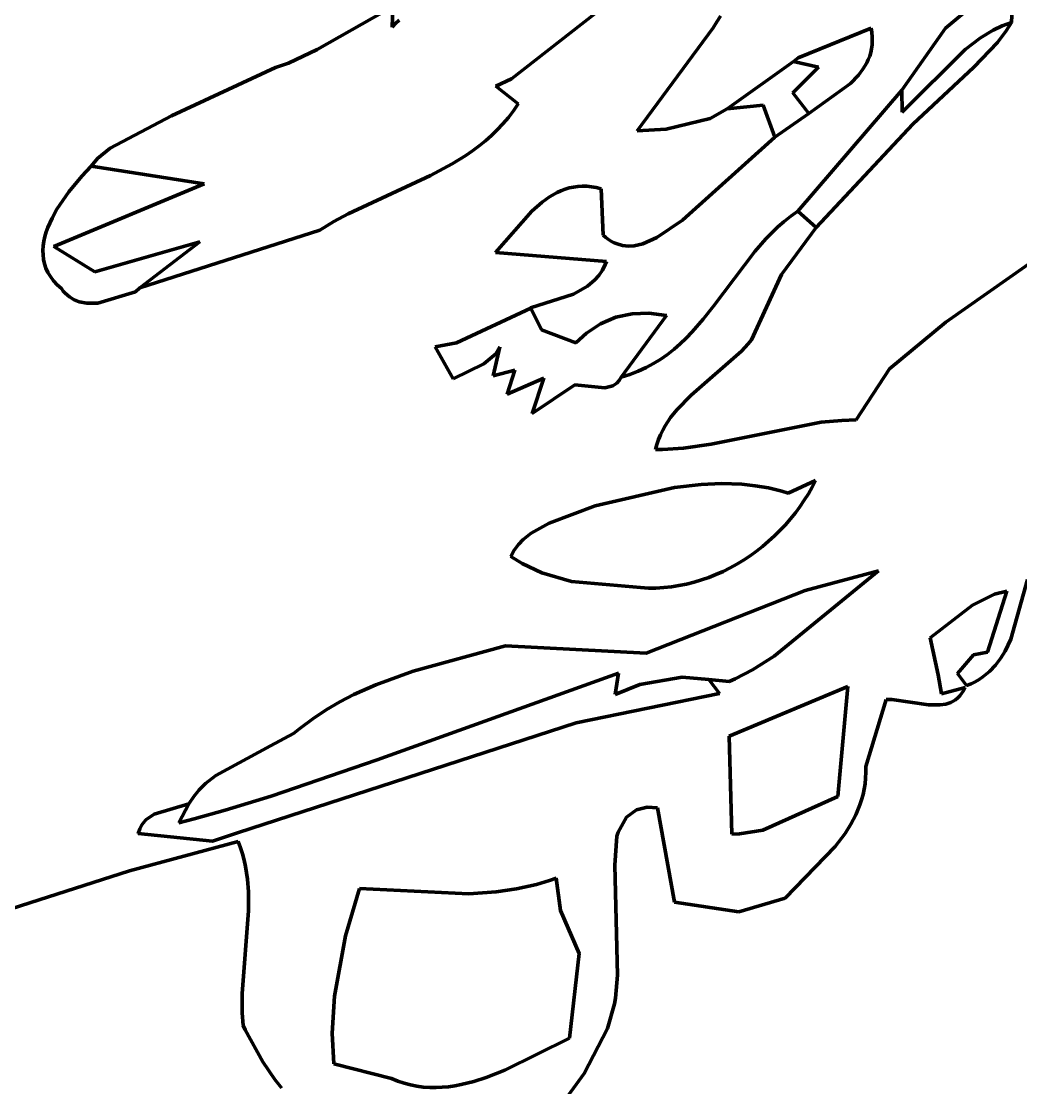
# Model space of a CAD drawing. Header units: millimetres. Extents: x 0 to 8.3, y 0 to 12.4.
# Drawn here: x 4.899 to 6.085, y 0.87 to 2.136 of the extents above; entities that cross this region are included whole.
import ezdxf

# ---------------------------------------------------------------- set-up
doc = ezdxf.new("R2010")
doc.units = ezdxf.units.MM
for name, color, linetype, lineweight in [('color#131313ff', 7, 'CONTINUOUS', 100), ('color#7c7c7cff', 7, 'CONTINUOUS', 100), ('color#c5c5c5ff', 7, 'CONTINUOUS', 100), ('color#ffffffff', 7, 'CONTINUOUS', 100)]:
    doc.layers.add(name, color=color, linetype=linetype, lineweight=lineweight)

msp = doc.modelspace()

# ---------------------------------------------------------------- linework, layer by layer
at = {"layer": 'color#131313ff'}
for p, q in [((5.9961, 2.1277), (6.0771, 2.1958)), ((6.0771, 2.1958), (6.0744, 2.1346)), ((5.3296, 2.1477), (5.2499, 2.1023)), ((5.3391, 2.1289), (5.3396, 2.1517)), ((5.4806, 2.0676), (5.58, 2.1453)), ((5.7287, 2.142), (5.7243, 2.1353)), ((5.3431, 2.1333), (5.3391, 2.1289)), ((5.3472, 2.1374), (5.3431, 2.1333)), ((5.7202, 2.1284), (5.6298, 2.0059)), ((5.7243, 2.1353), (5.7202, 2.1284)), ((5.9441, 2.0543), (5.9961, 2.1277)), ((6.0632, 2.1305), (6.0525, 2.1254)), ((6.0744, 2.1346), (6.0632, 2.1305)), ((6.0375, 2.1165), (6.0191, 2.1025)), ((6.0525, 2.1254), (6.0375, 2.1165)), ((5.2499, 2.1023), (5.2159, 2.0861)), ((6.0191, 2.1025), (5.9443, 2.028)), ((5.2003, 2.0811), (5.0768, 2.0238)), ((5.2159, 2.0861), (5.2003, 2.0811)), ((5.4622, 2.0589), (5.4806, 2.0676)), ((5.4887, 2.0381), (5.4622, 2.0589)), ((5.9443, 2.028), (5.9441, 2.0543)), ((5.4769, 2.0217), (5.483, 2.0297)), ((5.483, 2.0297), (5.4887, 2.0381)), ((5.7164, 2.0206), (5.7366, 2.032)), ((5.7366, 2.032), (5.7796, 2.0365)), ((5.7796, 2.0365), (5.7934, 1.9983)), ((5.0768, 2.0238), (5.0042, 1.9852)), ((5.4638, 2.0071), (5.4705, 2.0142)), ((5.4705, 2.0142), (5.4769, 2.0217)), ((5.6644, 2.008), (5.7164, 2.0206)), ((5.4568, 2.0004), (5.4638, 2.0071)), ((5.6298, 2.0059), (5.6644, 2.008)), ((5.4344, 1.9822), (5.4421, 1.988)), ((5.4421, 1.988), (5.4496, 1.994)), ((5.4496, 1.994), (5.4568, 2.0004)), ((5.7934, 1.9983), (5.6836, 1.8999)), ((5.0042, 1.9852), (4.9892, 1.973)), ((5.4101, 1.9667), (5.4265, 1.9768)), ((5.4265, 1.9768), (5.4344, 1.9822)), ((4.9814, 1.964), (4.9703, 1.9519)), ((4.9892, 1.973), (4.9814, 1.964)), ((5.3844, 1.953), (5.4101, 1.9667)), ((4.9703, 1.9519), (4.955, 1.9333)), ((5.2866, 1.9075), (5.3844, 1.953)), ((5.5491, 1.9381), (5.5442, 1.9366)), ((5.5541, 1.9392), (5.5491, 1.9381)), ((5.5593, 1.94), (5.5541, 1.9392)), ((5.5645, 1.9403), (5.5593, 1.94)), ((5.5699, 1.9402), (5.5645, 1.9403)), ((5.5755, 1.9396), (5.5699, 1.9402)), ((5.5812, 1.9385), (5.5755, 1.9396)), ((5.587, 1.9369), (5.5812, 1.9385)), ((4.955, 1.9333), (4.941, 1.9129)), ((5.5257, 1.9275), (5.5171, 1.9213)), ((5.5347, 1.9326), (5.5257, 1.9275)), ((5.5394, 1.9348), (5.5347, 1.9326)), ((5.5442, 1.9366), (5.5394, 1.9348)), ((5.5894, 1.8819), (5.587, 1.9369)), ((4.941, 1.9129), (4.9351, 1.9022)), ((5.5171, 1.9213), (5.5048, 1.9105)), ((4.9351, 1.9022), (4.9302, 1.8913)), ((5.2695, 1.8982), (5.2866, 1.9075)), ((5.5048, 1.9105), (5.4617, 1.8615)), ((5.6836, 1.8999), (5.6531, 1.8791)), ((5.8044, 1.8984), (5.8123, 1.9046)), ((5.8123, 1.9046), (5.8205, 1.9104)), ((5.8205, 1.9104), (5.8424, 1.8912)), ((4.9302, 1.8913), (4.9282, 1.8858)), ((5.0392, 1.8196), (5.253, 1.8881)), ((5.253, 1.8881), (5.2695, 1.8982)), ((5.7896, 1.8849), (5.7969, 1.8918)), ((5.7969, 1.8918), (5.8044, 1.8984)), ((5.8424, 1.8912), (5.8011, 1.8353)), ((4.9254, 1.8749), (4.9246, 1.8694)), ((4.9266, 1.8803), (4.9254, 1.8749)), ((4.9282, 1.8858), (4.9266, 1.8803)), ((5.5926, 1.8791), (5.5894, 1.8819)), ((5.5959, 1.8767), (5.5926, 1.8791)), ((5.5992, 1.8746), (5.5959, 1.8767)), ((5.6025, 1.8729), (5.5992, 1.8746)), ((5.6531, 1.8791), (5.6364, 1.8718)), ((5.7694, 1.8626), (5.7826, 1.8778)), ((5.7826, 1.8778), (5.7896, 1.8849)), ((4.9246, 1.8694), (4.9242, 1.864)), ((4.9242, 1.864), (4.9244, 1.8586)), ((5.4617, 1.8615), (5.5934, 1.8506)), ((5.6059, 1.8716), (5.6025, 1.8729)), ((5.6126, 1.8698), (5.6059, 1.8716)), ((5.6194, 1.8691), (5.6126, 1.8698)), ((5.6262, 1.8695), (5.6194, 1.8691)), ((5.6364, 1.8718), (5.6262, 1.8695)), ((5.7206, 1.7979), (5.7694, 1.8626)), ((4.9244, 1.8586), (4.925, 1.8533)), ((4.925, 1.8533), (4.9261, 1.848)), ((5.5934, 1.8506), (5.592, 1.847)), ((4.9261, 1.848), (4.9279, 1.8428)), ((4.9279, 1.8428), (4.9302, 1.8378)), ((4.9302, 1.8378), (4.9332, 1.8328)), ((5.5886, 1.8403), (5.5844, 1.8343)), ((5.592, 1.847), (5.5886, 1.8403)), ((5.9963, 1.7788), (6.0945, 1.8474)), ((4.9332, 1.8328), (4.9368, 1.8279)), ((4.9368, 1.8279), (4.9411, 1.8232)), ((5.5795, 1.8288), (5.5709, 1.8215)), ((5.5844, 1.8343), (5.5795, 1.8288)), ((5.8011, 1.8353), (5.7655, 1.7577)), ((4.9411, 1.8232), (4.9462, 1.8186)), ((4.9462, 1.8186), (4.9485, 1.8156)), ((4.9485, 1.8156), (4.9509, 1.813)), ((4.9509, 1.813), (4.956, 1.8086)), ((4.9896, 1.8013), (5.0344, 1.8147)), ((5.0344, 1.8147), (5.0392, 1.8196)), ((5.5543, 1.8118), (5.5032, 1.7958)), ((5.5709, 1.8215), (5.5543, 1.8118)), ((4.956, 1.8086), (4.9615, 1.8053)), ((4.9615, 1.8053), (4.9674, 1.8029)), ((4.9674, 1.8029), (4.9766, 1.8011)), ((4.9766, 1.8011), (4.9896, 1.8013)), ((5.5035, 1.7952), (5.4153, 1.7543)), ((5.5032, 1.7958), (5.5035, 1.7952)), ((5.7081, 1.7821), (5.7206, 1.7979)), ((5.695, 1.7671), (5.7081, 1.7821)), ((5.9293, 1.7232), (5.9963, 1.7788)), ((5.6881, 1.7599), (5.695, 1.7671)), ((5.4153, 1.7543), (5.3902, 1.7494)), ((5.3902, 1.7494), (5.4112, 1.7116)), ((5.4669, 1.7495), (5.4589, 1.7151)), ((5.462, 1.7411), (5.4669, 1.7495)), ((5.6736, 1.7466), (5.681, 1.7531)), ((5.681, 1.7531), (5.6881, 1.7599)), ((5.7618, 1.7531), (5.7538, 1.7442)), ((5.7655, 1.7577), (5.7618, 1.7531)), ((5.4479, 1.7292), (5.462, 1.7411)), ((5.6493, 1.7295), (5.6578, 1.7347)), ((5.6578, 1.7347), (5.6659, 1.7405)), ((5.6659, 1.7405), (5.6736, 1.7466)), ((5.7538, 1.7442), (5.694, 1.6919)), ((5.4112, 1.7116), (5.4479, 1.7292)), ((5.631, 1.7204), (5.6404, 1.7247)), ((5.6404, 1.7247), (5.6493, 1.7295)), ((5.8897, 1.6626), (5.9293, 1.7232)), ((5.4589, 1.7151), (5.4846, 1.7217)), ((5.4846, 1.7217), (5.4754, 1.6934)), ((5.4754, 1.6934), (5.5192, 1.7121)), ((5.5192, 1.7121), (5.5052, 1.6703)), ((5.6057, 1.7063), (5.6085, 1.7095)), ((5.6085, 1.7095), (5.6108, 1.7136)), ((5.6108, 1.7136), (5.6212, 1.7167)), ((5.6212, 1.7167), (5.631, 1.7204)), ((5.5052, 1.6703), (5.5559, 1.7042)), ((5.5559, 1.7042), (5.5916, 1.7007)), ((5.5916, 1.7007), (5.601, 1.703)), ((5.601, 1.703), (5.6057, 1.7063)), ((5.694, 1.6919), (5.6771, 1.6747)), ((5.6771, 1.6747), (5.6696, 1.6654)), ((5.6696, 1.6654), (5.6631, 1.6555)), ((5.7178, 1.6339), (5.8482, 1.6598)), ((5.8482, 1.6598), (5.873, 1.6621)), ((5.873, 1.6621), (5.8897, 1.6626)), ((5.6602, 1.6503), (5.6576, 1.6449)), ((5.6631, 1.6555), (5.6602, 1.6503)), ((5.6533, 1.6334), (5.6517, 1.6274)), ((5.6553, 1.6393), (5.6533, 1.6334)), ((5.6576, 1.6449), (5.6553, 1.6393)), ((5.685, 1.6292), (5.7178, 1.6339)), ((5.6517, 1.6274), (5.6601, 1.6275)), ((5.6601, 1.6275), (5.685, 1.6292)), ((5.706, 1.586), (5.674, 1.5823)), ((5.7301, 1.587), (5.706, 1.586)), ((5.7541, 1.5862), (5.7301, 1.587)), ((5.77, 1.5845), (5.7541, 1.5862)), ((5.7858, 1.5818), (5.77, 1.5845)), ((5.8417, 1.5909), (5.8093, 1.5758)), ((5.8331, 1.5749), (5.8376, 1.5828)), ((5.8376, 1.5828), (5.8417, 1.5909)), ((5.674, 1.5823), (5.5798, 1.5606)), ((5.8015, 1.5781), (5.7858, 1.5818)), ((5.8093, 1.5758), (5.8015, 1.5781)), ((5.8283, 1.5672), (5.8331, 1.5749)), ((5.5798, 1.5606), (5.5253, 1.5402)), ((5.8177, 1.5522), (5.8231, 1.5596)), ((5.8231, 1.5596), (5.8283, 1.5672)), ((5.8058, 1.538), (5.8119, 1.545)), ((5.8119, 1.545), (5.8177, 1.5522)), ((5.5253, 1.5402), (5.5039, 1.5282)), ((5.7994, 1.5313), (5.8058, 1.538)), ((5.4945, 1.5205), (5.489, 1.5146)), ((5.5039, 1.5282), (5.4945, 1.5205)), ((5.7859, 1.5185), (5.7928, 1.5248)), ((5.7928, 1.5248), (5.7994, 1.5313)), ((5.484, 1.5079), (5.4798, 1.5004)), ((5.489, 1.5146), (5.484, 1.5079)), ((5.7639, 1.5014), (5.7715, 1.5068)), ((5.7715, 1.5068), (5.7788, 1.5125)), ((5.7788, 1.5125), (5.7859, 1.5185)), ((5.4798, 1.5004), (5.4932, 1.4921)), ((5.7482, 1.4914), (5.7562, 1.4963)), ((5.7562, 1.4963), (5.7639, 1.5014)), ((5.4932, 1.4921), (5.5168, 1.481)), ((5.7234, 1.479), (5.7318, 1.4828)), ((5.7318, 1.4828), (5.7401, 1.487)), ((5.7401, 1.487), (5.7482, 1.4914)), ((5.7925, 1.382), (5.9164, 1.4835)), ((5.9164, 1.4835), (5.8293, 1.4601)), ((5.5168, 1.481), (5.5518, 1.4708)), ((5.5518, 1.4708), (5.6247, 1.4645)), ((5.6885, 1.4677), (5.6974, 1.4699)), ((5.6974, 1.4699), (5.7062, 1.4726)), ((5.7062, 1.4726), (5.7148, 1.4756)), ((5.7148, 1.4756), (5.7234, 1.479)), ((6.0932, 1.4732), (6.0734, 1.4022)), ((5.6247, 1.4645), (5.6339, 1.4635)), ((5.6339, 1.4635), (5.6431, 1.463)), ((5.8293, 1.4601), (5.6404, 1.3857)), ((5.6431, 1.463), (5.6522, 1.463)), ((5.6522, 1.463), (5.6614, 1.4635)), ((5.6614, 1.4635), (5.6705, 1.4645)), ((5.6705, 1.4645), (5.6795, 1.4659)), ((5.6795, 1.4659), (5.6885, 1.4677)), ((6.0458, 1.387), (6.0686, 1.4594)), ((6.0686, 1.4594), (6.054, 1.4557)), ((6.054, 1.4557), (6.0278, 1.4426)), ((6.0278, 1.4426), (5.9779, 1.404)), ((5.4735, 1.3945), (5.3639, 1.3641)), ((5.6404, 1.3857), (5.4735, 1.3945)), ((5.9779, 1.404), (5.9872, 1.36)), ((6.0734, 1.4022), (6.0667, 1.3882)), ((5.7666, 1.3659), (5.7925, 1.382)), ((6.0101, 1.3615), (6.029, 1.3835)), ((6.029, 1.3835), (6.0458, 1.387)), ((6.0667, 1.3882), (6.0614, 1.3795)), ((6.0553, 1.3714), (6.0483, 1.364)), ((6.0614, 1.3795), (6.0553, 1.3714)), ((5.3639, 1.3641), (5.3194, 1.3479)), ((5.7392, 1.352), (5.7462, 1.3552)), ((5.7462, 1.3552), (5.7666, 1.3659)), ((5.9872, 1.36), (5.991, 1.3375)), ((6.0209, 1.3472), (6.0101, 1.3615)), ((6.0403, 1.3575), (6.0359, 1.3545)), ((6.0444, 1.3606), (6.0403, 1.3575)), ((6.0483, 1.364), (6.0444, 1.3606)), ((5.3194, 1.3479), (5.2936, 1.3364)), ((5.7274, 1.3376), (5.7148, 1.3545)), ((5.7148, 1.3545), (5.7392, 1.352)), ((5.8799, 1.3459), (5.7391, 1.2872)), ((5.8679, 1.2153), (5.8799, 1.3459)), ((5.991, 1.3375), (6.0191, 1.3448)), ((6.0191, 1.3448), (6.0172, 1.3411)), ((6.0262, 1.3494), (6.0209, 1.3472)), ((6.0312, 1.3518), (6.0262, 1.3494)), ((6.0359, 1.3545), (6.0312, 1.3518)), ((5.2936, 1.3364), (5.2769, 1.3278)), ((5.5573, 1.3031), (5.7274, 1.3376)), ((5.9256, 1.3305), (5.9012, 1.2512)), ((5.9322, 1.3306), (5.9256, 1.3305)), ((5.9757, 1.3245), (5.9322, 1.3306)), ((6.0078, 1.3304), (6.0051, 1.3286)), ((6.0104, 1.3325), (6.0078, 1.3304)), ((6.0128, 1.335), (6.0104, 1.3325)), ((6.0151, 1.3378), (6.0128, 1.335)), ((6.0172, 1.3411), (6.0151, 1.3378)), ((5.2606, 1.3183), (5.2447, 1.3078)), ((5.2769, 1.3278), (5.2606, 1.3183)), ((5.9896, 1.3242), (5.9757, 1.3245)), ((5.9962, 1.3252), (5.9896, 1.3242)), ((6.0022, 1.3272), (5.9962, 1.3252)), ((6.0051, 1.3286), (6.0022, 1.3272)), ((5.2447, 1.3078), (5.2295, 1.2964)), ((5.1555, 1.1722), (5.5573, 1.3031)), ((5.2295, 1.2964), (5.222, 1.2902)), ((5.222, 1.2902), (5.1945, 1.2755)), ((5.7391, 1.2872), (5.7421, 1.1707)), ((5.1945, 1.2755), (5.1294, 1.2405)), ((5.9013, 1.2442), (5.901, 1.2374)), ((5.9012, 1.2512), (5.9013, 1.2442)), ((5.1173, 1.2308), (5.11, 1.2235)), ((5.1294, 1.2405), (5.1173, 1.2308)), ((5.9004, 1.2307), (5.8993, 1.2242)), ((5.901, 1.2374), (5.9004, 1.2307)), ((5.11, 1.2235), (5.1033, 1.2156)), ((5.898, 1.2179), (5.8963, 1.2117)), ((5.8993, 1.2242), (5.898, 1.2179)), ((5.0974, 1.2068), (5.0565, 1.1944)), ((5.1033, 1.2156), (5.0974, 1.2068)), ((5.7789, 1.1755), (5.8679, 1.2153)), ((5.8943, 1.2056), (5.8894, 1.1938)), ((5.8963, 1.2117), (5.8943, 1.2056)), ((5.0565, 1.1944), (5.0466, 1.1876)), ((5.6172, 1.1909), (5.6072, 1.1731)), ((5.6289, 1.1996), (5.6172, 1.1909)), ((5.6416, 1.2028), (5.6289, 1.1996)), ((5.654, 1.2021), (5.6416, 1.2028)), ((5.6743, 1.0899), (5.654, 1.2021)), ((5.8894, 1.1938), (5.8835, 1.1825)), ((5.0419, 1.1818), (5.0394, 1.1771)), ((5.0466, 1.1876), (5.0419, 1.1818)), ((5.8835, 1.1825), (5.8767, 1.1716)), ((5.0394, 1.1771), (5.0375, 1.1716)), ((5.0375, 1.1716), (5.1257, 1.1625)), ((5.1257, 1.1625), (5.1555, 1.1722)), ((5.6057, 1.1683), (5.6033, 1.134)), ((5.6072, 1.1731), (5.6057, 1.1683)), ((5.7421, 1.1707), (5.7514, 1.171)), ((5.7514, 1.171), (5.7789, 1.1755)), ((5.8767, 1.1716), (5.8651, 1.156)), ((5.1561, 1.162), (5.0272, 1.1274)), ((5.1588, 1.1546), (5.1561, 1.162)), ((5.1612, 1.1472), (5.1588, 1.1546)), ((5.8651, 1.156), (5.8057, 1.0947)), ((5.1632, 1.1397), (5.1612, 1.1472)), ((5.1648, 1.1323), (5.1632, 1.1397)), ((5.0272, 1.1274), (4.8453, 1.0687)), ((5.1671, 1.1173), (5.1648, 1.1323)), ((5.6033, 1.134), (5.6066, 1.0035)), ((5.1683, 1.1023), (5.1671, 1.1173)), ((5.5259, 1.1158), (5.5103, 1.1111)), ((5.5337, 1.1185), (5.5259, 1.1158)), ((5.5389, 1.08), (5.5337, 1.1185)), ((5.1684, 1.0797), (5.1683, 1.1023)), ((5.3002, 1.1062), (5.2836, 1.0502)), ((5.4301, 1.0998), (5.3002, 1.1062)), ((5.4625, 1.1022), (5.4301, 1.0998)), ((5.4865, 1.1058), (5.4625, 1.1022)), ((5.5103, 1.1111), (5.4865, 1.1058)), ((5.7507, 1.0787), (5.6743, 1.0899)), ((5.8057, 1.0947), (5.7507, 1.0787)), ((5.1609, 0.9814), (5.1684, 1.0797)), ((5.5611, 1.029), (5.5389, 1.08)), ((5.2836, 1.0502), (5.2703, 0.9783)), ((5.5494, 0.9285), (5.5611, 1.029)), ((5.6066, 1.0035), (5.6041, 0.9761)), ((5.1609, 0.9586), (5.1609, 0.9814)), ((5.2703, 0.9783), (5.2677, 0.9346)), ((5.6041, 0.9761), (5.603, 0.9693)), ((5.603, 0.9693), (5.5946, 0.9401)), ((5.162, 0.9435), (5.1609, 0.9586)), ((5.1646, 0.9384), (5.162, 0.9435)), ((5.1854, 0.9005), (5.1646, 0.9384)), ((5.5946, 0.9401), (5.5668, 0.8865)), ((5.2677, 0.9346), (5.2695, 0.8981)), ((5.4726, 0.8907), (5.5494, 0.9285)), ((5.1996, 0.8793), (5.1854, 0.9005)), ((5.2695, 0.8981), (5.3381, 0.8806)), ((5.4506, 0.882), (5.4726, 0.8907)), ((5.5668, 0.8865), (5.5342, 0.8414)), ((5.2076, 0.8695), (5.1996, 0.8793)), ((5.3381, 0.8806), (5.3456, 0.8776)), ((5.3456, 0.8776), (5.3532, 0.875)), ((5.3532, 0.875), (5.3608, 0.873)), ((5.421, 0.8734), (5.4359, 0.8772)), ((5.4359, 0.8772), (5.4506, 0.882)), ((5.3608, 0.873), (5.3684, 0.8715)), ((5.3684, 0.8715), (5.3759, 0.8705)), ((5.3759, 0.8705), (5.3835, 0.87)), ((5.3835, 0.87), (5.391, 0.8699)), ((5.391, 0.8699), (5.3985, 0.8702)), ((5.3985, 0.8702), (5.406, 0.8709)), ((5.406, 0.8709), (5.4135, 0.872)), ((5.4135, 0.872), (5.421, 0.8734))]:
    msp.add_line(p, q, dxfattribs=at)
at = {"layer": 'color#7c7c7cff'}
for p, q in [((5.2499, 2.1023), (5.3296, 2.1477)), ((5.3396, 2.1517), (5.3391, 2.1289)), ((5.58, 2.1453), (5.4806, 2.0676)), ((5.3391, 2.1289), (5.3431, 2.1333)), ((5.3431, 2.1333), (5.3472, 2.1374)), ((6.0525, 2.1254), (6.0632, 2.1305)), ((6.0632, 2.1305), (6.0744, 2.1346)), ((6.0744, 2.1346), (6.0681, 2.1246)), ((6.0191, 2.1025), (6.0375, 2.1165)), ((6.0375, 2.1165), (6.0525, 2.1254)), ((6.0681, 2.1246), (6.0576, 2.1107)), ((5.2159, 2.0861), (5.2499, 2.1023)), ((5.9443, 2.028), (6.0191, 2.1025)), ((6.0576, 2.1107), (6.0294, 2.0816)), ((5.0768, 2.0238), (5.2003, 2.0811)), ((5.2003, 2.0811), (5.2159, 2.0861)), ((5.7366, 2.032), (5.8154, 2.0882)), ((5.8452, 2.0817), (5.8148, 2.051)), ((5.8154, 2.0882), (5.8452, 2.0817)), ((6.0294, 2.0816), (5.9572, 2.0139)), ((5.4806, 2.0676), (5.4622, 2.0589)), ((5.4622, 2.0589), (5.4887, 2.0381)), ((5.8205, 1.9104), (5.9441, 2.0543)), ((5.9441, 2.0543), (5.9443, 2.028)), ((5.8148, 2.051), (5.8336, 2.0266)), ((5.483, 2.0297), (5.4769, 2.0217)), ((5.4887, 2.0381), (5.483, 2.0297)), ((5.7796, 2.0365), (5.7366, 2.032)), ((5.7934, 1.9983), (5.7796, 2.0365)), ((5.8336, 2.0266), (5.7934, 1.9983)), ((5.0042, 1.9852), (5.0768, 2.0238)), ((5.4705, 2.0142), (5.4638, 2.0071)), ((5.4769, 2.0217), (5.4705, 2.0142)), ((5.9572, 2.0139), (5.8424, 1.8912)), ((5.4638, 2.0071), (5.4568, 2.0004)), ((5.4421, 1.988), (5.4344, 1.9822)), ((5.4496, 1.994), (5.4421, 1.988)), ((5.4568, 2.0004), (5.4496, 1.994)), ((4.9892, 1.973), (5.0042, 1.9852)), ((5.4265, 1.9768), (5.4101, 1.9667)), ((5.4344, 1.9822), (5.4265, 1.9768)), ((4.9814, 1.964), (4.9892, 1.973)), ((5.1156, 1.9429), (4.9814, 1.964)), ((5.4101, 1.9667), (5.3844, 1.953)), ((5.3844, 1.953), (5.2866, 1.9075)), ((4.9373, 1.8686), (5.1156, 1.9429)), ((5.2866, 1.9075), (5.2695, 1.8982)), ((5.8424, 1.8912), (5.8205, 1.9104)), ((5.253, 1.8881), (5.0392, 1.8196)), ((5.2695, 1.8982), (5.253, 1.8881)), ((5.1105, 1.8742), (4.9859, 1.8383)), ((5.0392, 1.8196), (5.1105, 1.8742)), ((4.9859, 1.8383), (4.9373, 1.8686)), ((5.3211, 1.2591), (5.6076, 1.3619)), ((5.6076, 1.3619), (5.6037, 1.3367)), ((5.6331, 1.3484), (5.6832, 1.3573)), ((5.6832, 1.3573), (5.7148, 1.3545)), ((5.6037, 1.3367), (5.6331, 1.3484)), ((5.7148, 1.3545), (5.7274, 1.3376)), ((5.7274, 1.3376), (5.5573, 1.3031)), ((5.5573, 1.3031), (5.1555, 1.1722)), ((5.1952, 1.2157), (5.3211, 1.2591)), ((5.1406, 1.1992), (5.1952, 1.2157)), ((5.0565, 1.1944), (5.0974, 1.2068)), ((5.0974, 1.2068), (5.0855, 1.1844)), ((5.0466, 1.1876), (5.0565, 1.1944)), ((5.104, 1.1891), (5.1406, 1.1992)), ((5.0394, 1.1771), (5.0419, 1.1818)), ((5.0419, 1.1818), (5.0466, 1.1876)), ((5.0855, 1.1844), (5.104, 1.1891)), ((5.0375, 1.1716), (5.0394, 1.1771)), ((5.1257, 1.1625), (5.0375, 1.1716)), ((5.1555, 1.1722), (5.1257, 1.1625))]:
    msp.add_line(p, q, dxfattribs=at)
at = {"layer": 'color#c5c5c5ff'}
for p, q in [((5.8209, 2.0927), (5.9075, 2.128)), ((5.9075, 2.128), (5.9084, 2.1227)), ((5.9084, 2.1227), (5.9089, 2.1176)), ((5.9089, 2.1176), (5.909, 2.1127)), ((5.9081, 2.1034), (5.9072, 2.099)), ((5.9088, 2.1079), (5.9081, 2.1034)), ((5.909, 2.1127), (5.9088, 2.1079)), ((5.8154, 2.0882), (5.8209, 2.0927)), ((5.9043, 2.0906), (5.9025, 2.0867)), ((5.9059, 2.0947), (5.9043, 2.0906)), ((5.9072, 2.099), (5.9059, 2.0947)), ((5.8148, 2.051), (5.8452, 2.0817)), ((5.8452, 2.0817), (5.8154, 2.0882)), ((5.8979, 2.0791), (5.8925, 2.0721)), ((5.9025, 2.0867), (5.8979, 2.0791)), ((5.8925, 2.0721), (5.883, 2.0623)), ((5.883, 2.0623), (5.8336, 2.0266)), ((5.8336, 2.0266), (5.8148, 2.051)), ((4.9703, 1.9519), (4.9814, 1.964)), ((4.9814, 1.964), (5.1156, 1.9429)), ((4.955, 1.9333), (4.9703, 1.9519)), ((5.1156, 1.9429), (4.9373, 1.8686)), ((4.941, 1.9129), (4.955, 1.9333)), ((4.9351, 1.9022), (4.941, 1.9129)), ((4.9302, 1.8913), (4.9351, 1.9022)), ((4.9282, 1.8858), (4.9302, 1.8913)), ((4.9246, 1.8694), (4.9254, 1.8749)), ((4.9254, 1.8749), (4.9266, 1.8803)), ((4.9266, 1.8803), (4.9282, 1.8858)), ((4.9859, 1.8383), (5.1105, 1.8742)), ((5.1105, 1.8742), (5.0392, 1.8196)), ((4.9242, 1.864), (4.9246, 1.8694)), ((4.9244, 1.8586), (4.9242, 1.864)), ((4.9373, 1.8686), (4.9859, 1.8383)), ((4.925, 1.8533), (4.9244, 1.8586)), ((4.9261, 1.848), (4.925, 1.8533)), ((4.9279, 1.8428), (4.9261, 1.848)), ((4.9302, 1.8378), (4.9279, 1.8428)), ((4.9332, 1.8328), (4.9302, 1.8378)), ((4.9368, 1.8279), (4.9332, 1.8328)), ((4.9411, 1.8232), (4.9368, 1.8279)), ((4.9462, 1.8186), (4.9411, 1.8232)), ((4.9485, 1.8156), (4.9462, 1.8186)), ((4.9509, 1.813), (4.9485, 1.8156)), ((4.956, 1.8086), (4.9509, 1.813)), ((5.0344, 1.8147), (4.9896, 1.8013)), ((5.0392, 1.8196), (5.0344, 1.8147)), ((4.9615, 1.8053), (4.956, 1.8086)), ((4.9674, 1.8029), (4.9615, 1.8053)), ((4.9766, 1.8011), (4.9674, 1.8029)), ((4.9896, 1.8013), (4.9766, 1.8011)), ((5.4153, 1.7543), (5.5035, 1.7952)), ((5.5035, 1.7952), (5.5164, 1.7695)), ((5.6046, 1.7845), (5.6238, 1.7888)), ((5.6645, 1.7865), (5.6108, 1.7136)), ((5.6238, 1.7888), (5.6438, 1.7894)), ((5.6438, 1.7894), (5.6645, 1.7865)), ((5.5696, 1.7656), (5.5864, 1.7768)), ((5.5864, 1.7768), (5.6046, 1.7845)), ((5.5164, 1.7695), (5.5572, 1.7541)), ((5.5572, 1.7541), (5.5696, 1.7656)), ((5.3902, 1.7494), (5.4153, 1.7543)), ((5.4112, 1.7116), (5.3902, 1.7494)), ((5.4589, 1.7151), (5.4669, 1.7495)), ((5.4669, 1.7495), (5.462, 1.7411)), ((5.462, 1.7411), (5.4479, 1.7292)), ((5.4479, 1.7292), (5.4112, 1.7116)), ((5.4846, 1.7217), (5.4589, 1.7151)), ((5.4754, 1.6934), (5.4846, 1.7217)), ((5.5192, 1.7121), (5.4754, 1.6934)), ((5.5052, 1.6703), (5.5192, 1.7121)), ((5.6085, 1.7095), (5.6057, 1.7063)), ((5.6108, 1.7136), (5.6085, 1.7095)), ((5.5559, 1.7042), (5.5052, 1.6703)), ((5.5916, 1.7007), (5.5559, 1.7042)), ((5.601, 1.703), (5.5916, 1.7007)), ((5.6057, 1.7063), (5.601, 1.703)), ((5.9164, 1.4835), (5.7925, 1.382)), ((5.8293, 1.4601), (5.9164, 1.4835)), ((5.6404, 1.3857), (5.8293, 1.4601)), ((5.3639, 1.3641), (5.4735, 1.3945)), ((5.4735, 1.3945), (5.6404, 1.3857)), ((5.7925, 1.382), (5.7666, 1.3659)), ((5.3194, 1.3479), (5.3639, 1.3641)), ((5.6076, 1.3619), (5.3211, 1.2591)), ((5.6037, 1.3367), (5.6076, 1.3619)), ((5.6832, 1.3573), (5.6331, 1.3484)), ((5.7148, 1.3545), (5.6832, 1.3573)), ((5.7462, 1.3552), (5.7392, 1.352)), ((5.7666, 1.3659), (5.7462, 1.3552)), ((5.2936, 1.3364), (5.3194, 1.3479)), ((5.6331, 1.3484), (5.6037, 1.3367)), ((5.7392, 1.352), (5.7148, 1.3545)), ((5.2769, 1.3278), (5.2936, 1.3364)), ((5.2447, 1.3078), (5.2606, 1.3183)), ((5.2606, 1.3183), (5.2769, 1.3278)), ((5.2295, 1.2964), (5.2447, 1.3078)), ((5.222, 1.2902), (5.2295, 1.2964)), ((5.1945, 1.2755), (5.222, 1.2902)), ((5.1294, 1.2405), (5.1945, 1.2755)), ((5.3211, 1.2591), (5.1952, 1.2157)), ((5.11, 1.2235), (5.1173, 1.2308)), ((5.1173, 1.2308), (5.1294, 1.2405)), ((5.1033, 1.2156), (5.11, 1.2235)), ((5.1952, 1.2157), (5.1406, 1.1992)), ((5.0855, 1.1844), (5.0974, 1.2068)), ((5.0974, 1.2068), (5.1033, 1.2156)), ((5.1406, 1.1992), (5.104, 1.1891)), ((5.104, 1.1891), (5.0855, 1.1844))]:
    msp.add_line(p, q, dxfattribs=at)
at = {"layer": 'color#ffffffff'}
for p, q in [((6.0771, 2.1958), (5.9961, 2.1277)), ((6.0744, 2.1346), (6.0771, 2.1958)), ((5.7243, 2.1353), (5.7287, 2.142)), ((5.6298, 2.0059), (5.7202, 2.1284)), ((5.7202, 2.1284), (5.7243, 2.1353)), ((5.9075, 2.128), (5.8209, 2.0927)), ((5.9084, 2.1227), (5.9075, 2.128)), ((5.9961, 2.1277), (5.9441, 2.0543)), ((6.0681, 2.1246), (6.0744, 2.1346)), ((5.9089, 2.1176), (5.9084, 2.1227)), ((5.909, 2.1127), (5.9089, 2.1176)), ((6.0576, 2.1107), (6.0681, 2.1246)), ((5.9072, 2.099), (5.9081, 2.1034)), ((5.9081, 2.1034), (5.9088, 2.1079)), ((5.9088, 2.1079), (5.909, 2.1127)), ((6.0294, 2.0816), (6.0576, 2.1107)), ((5.8209, 2.0927), (5.8154, 2.0882)), ((5.9025, 2.0867), (5.9043, 2.0906)), ((5.9043, 2.0906), (5.9059, 2.0947)), ((5.9059, 2.0947), (5.9072, 2.099)), ((5.8154, 2.0882), (5.7366, 2.032)), ((5.8925, 2.0721), (5.8979, 2.0791)), ((5.8979, 2.0791), (5.9025, 2.0867)), ((5.9572, 2.0139), (6.0294, 2.0816)), ((5.883, 2.0623), (5.8925, 2.0721)), ((5.9441, 2.0543), (5.8205, 1.9104)), ((5.8336, 2.0266), (5.883, 2.0623)), ((5.7366, 2.032), (5.7164, 2.0206)), ((5.7934, 1.9983), (5.8336, 2.0266)), ((5.7164, 2.0206), (5.6644, 2.008)), ((5.8424, 1.8912), (5.9572, 2.0139)), ((5.6644, 2.008), (5.6298, 2.0059)), ((5.6836, 1.8999), (5.7934, 1.9983)), ((5.5442, 1.9366), (5.5491, 1.9381)), ((5.5491, 1.9381), (5.5541, 1.9392)), ((5.5541, 1.9392), (5.5593, 1.94)), ((5.5593, 1.94), (5.5645, 1.9403)), ((5.5645, 1.9403), (5.5699, 1.9402)), ((5.5699, 1.9402), (5.5755, 1.9396)), ((5.5755, 1.9396), (5.5812, 1.9385)), ((5.5812, 1.9385), (5.587, 1.9369)), ((5.5171, 1.9213), (5.5257, 1.9275)), ((5.5257, 1.9275), (5.5347, 1.9326)), ((5.5347, 1.9326), (5.5394, 1.9348)), ((5.5394, 1.9348), (5.5442, 1.9366)), ((5.587, 1.9369), (5.5894, 1.8819)), ((5.5048, 1.9105), (5.5171, 1.9213)), ((5.4617, 1.8615), (5.5048, 1.9105)), ((5.6531, 1.8791), (5.6836, 1.8999)), ((5.8123, 1.9046), (5.8044, 1.8984)), ((5.8205, 1.9104), (5.8123, 1.9046)), ((5.7969, 1.8918), (5.7896, 1.8849)), ((5.8044, 1.8984), (5.7969, 1.8918)), ((5.8011, 1.8353), (5.8424, 1.8912)), ((5.5894, 1.8819), (5.5926, 1.8791)), ((5.5926, 1.8791), (5.5959, 1.8767)), ((5.5959, 1.8767), (5.5992, 1.8746)), ((5.5992, 1.8746), (5.6025, 1.8729)), ((5.6364, 1.8718), (5.6531, 1.8791)), ((5.7826, 1.8778), (5.7694, 1.8626)), ((5.7896, 1.8849), (5.7826, 1.8778)), ((5.5934, 1.8506), (5.4617, 1.8615)), ((5.6025, 1.8729), (5.6059, 1.8716)), ((5.6059, 1.8716), (5.6126, 1.8698)), ((5.6126, 1.8698), (5.6194, 1.8691)), ((5.6194, 1.8691), (5.6262, 1.8695)), ((5.6262, 1.8695), (5.6364, 1.8718)), ((5.7694, 1.8626), (5.7206, 1.7979)), ((5.592, 1.847), (5.5934, 1.8506)), ((5.5844, 1.8343), (5.5886, 1.8403)), ((5.5886, 1.8403), (5.592, 1.847)), ((6.0945, 1.8474), (5.9963, 1.7788)), ((5.5709, 1.8215), (5.5795, 1.8288)), ((5.5795, 1.8288), (5.5844, 1.8343)), ((5.7655, 1.7577), (5.8011, 1.8353)), ((5.5032, 1.7958), (5.5543, 1.8118)), ((5.5543, 1.8118), (5.5709, 1.8215)), ((5.5035, 1.7952), (5.5032, 1.7958)), ((5.5164, 1.7695), (5.5035, 1.7952)), ((5.6238, 1.7888), (5.6046, 1.7845)), ((5.6108, 1.7136), (5.6645, 1.7865)), ((5.6438, 1.7894), (5.6238, 1.7888)), ((5.6645, 1.7865), (5.6438, 1.7894)), ((5.7206, 1.7979), (5.7081, 1.7821)), ((5.5864, 1.7768), (5.5696, 1.7656)), ((5.6046, 1.7845), (5.5864, 1.7768)), ((5.7081, 1.7821), (5.695, 1.7671)), ((5.9963, 1.7788), (5.9293, 1.7232)), ((5.5572, 1.7541), (5.5164, 1.7695)), ((5.5696, 1.7656), (5.5572, 1.7541)), ((5.695, 1.7671), (5.6881, 1.7599)), ((5.681, 1.7531), (5.6736, 1.7466)), ((5.6881, 1.7599), (5.681, 1.7531)), ((5.7538, 1.7442), (5.7618, 1.7531)), ((5.7618, 1.7531), (5.7655, 1.7577)), ((5.6578, 1.7347), (5.6493, 1.7295)), ((5.6659, 1.7405), (5.6578, 1.7347)), ((5.6736, 1.7466), (5.6659, 1.7405)), ((5.694, 1.6919), (5.7538, 1.7442)), ((5.6404, 1.7247), (5.631, 1.7204)), ((5.6493, 1.7295), (5.6404, 1.7247)), ((5.9293, 1.7232), (5.8897, 1.6626)), ((5.6212, 1.7167), (5.6108, 1.7136)), ((5.631, 1.7204), (5.6212, 1.7167)), ((5.6771, 1.6747), (5.694, 1.6919)), ((5.6696, 1.6654), (5.6771, 1.6747)), ((5.6631, 1.6555), (5.6696, 1.6654)), ((5.8482, 1.6598), (5.7178, 1.6339)), ((5.873, 1.6621), (5.8482, 1.6598)), ((5.8897, 1.6626), (5.873, 1.6621)), ((5.6576, 1.6449), (5.6602, 1.6503)), ((5.6602, 1.6503), (5.6631, 1.6555)), ((5.6517, 1.6274), (5.6533, 1.6334)), ((5.6533, 1.6334), (5.6553, 1.6393)), ((5.6553, 1.6393), (5.6576, 1.6449)), ((5.7178, 1.6339), (5.685, 1.6292)), ((5.6601, 1.6275), (5.6517, 1.6274)), ((5.685, 1.6292), (5.6601, 1.6275)), ((5.674, 1.5823), (5.706, 1.586)), ((5.706, 1.586), (5.7301, 1.587)), ((5.7301, 1.587), (5.7541, 1.5862)), ((5.7541, 1.5862), (5.77, 1.5845)), ((5.77, 1.5845), (5.7858, 1.5818)), ((5.8093, 1.5758), (5.8417, 1.5909)), ((5.8376, 1.5828), (5.8331, 1.5749)), ((5.8417, 1.5909), (5.8376, 1.5828)), ((5.5798, 1.5606), (5.674, 1.5823)), ((5.7858, 1.5818), (5.8015, 1.5781)), ((5.8015, 1.5781), (5.8093, 1.5758)), ((5.8331, 1.5749), (5.8283, 1.5672)), ((5.5253, 1.5402), (5.5798, 1.5606)), ((5.8231, 1.5596), (5.8177, 1.5522)), ((5.8283, 1.5672), (5.8231, 1.5596)), ((5.8119, 1.545), (5.8058, 1.538)), ((5.8177, 1.5522), (5.8119, 1.545)), ((5.5039, 1.5282), (5.5253, 1.5402)), ((5.8058, 1.538), (5.7994, 1.5313)), ((5.489, 1.5146), (5.4945, 1.5205)), ((5.4945, 1.5205), (5.5039, 1.5282)), ((5.7928, 1.5248), (5.7859, 1.5185)), ((5.7994, 1.5313), (5.7928, 1.5248)), ((5.4798, 1.5004), (5.484, 1.5079)), ((5.484, 1.5079), (5.489, 1.5146)), ((5.7715, 1.5068), (5.7639, 1.5014)), ((5.7788, 1.5125), (5.7715, 1.5068)), ((5.7859, 1.5185), (5.7788, 1.5125)), ((5.4932, 1.4921), (5.4798, 1.5004)), ((5.7562, 1.4963), (5.7482, 1.4914)), ((5.7639, 1.5014), (5.7562, 1.4963)), ((5.5168, 1.481), (5.4932, 1.4921)), ((5.7318, 1.4828), (5.7234, 1.479)), ((5.7401, 1.487), (5.7318, 1.4828)), ((5.7482, 1.4914), (5.7401, 1.487)), ((5.5518, 1.4708), (5.5168, 1.481)), ((5.6247, 1.4645), (5.5518, 1.4708)), ((5.6974, 1.4699), (5.6885, 1.4677)), ((5.7062, 1.4726), (5.6974, 1.4699)), ((5.7148, 1.4756), (5.7062, 1.4726)), ((5.7234, 1.479), (5.7148, 1.4756)), ((6.0734, 1.4022), (6.0932, 1.4732)), ((5.6339, 1.4635), (5.6247, 1.4645)), ((5.6431, 1.463), (5.6339, 1.4635)), ((5.6522, 1.463), (5.6431, 1.463)), ((5.6614, 1.4635), (5.6522, 1.463)), ((5.6705, 1.4645), (5.6614, 1.4635)), ((5.6795, 1.4659), (5.6705, 1.4645)), ((5.6885, 1.4677), (5.6795, 1.4659)), ((6.0686, 1.4594), (6.0458, 1.387)), ((6.054, 1.4557), (6.0686, 1.4594)), ((6.0278, 1.4426), (6.054, 1.4557)), ((5.9779, 1.404), (6.0278, 1.4426)), ((5.9872, 1.36), (5.9779, 1.404)), ((6.0667, 1.3882), (6.0734, 1.4022)), ((6.029, 1.3835), (6.0101, 1.3615)), ((6.0458, 1.387), (6.029, 1.3835)), ((6.0614, 1.3795), (6.0667, 1.3882)), ((6.0483, 1.364), (6.0553, 1.3714)), ((6.0553, 1.3714), (6.0614, 1.3795)), ((5.991, 1.3375), (5.9872, 1.36)), ((6.0101, 1.3615), (6.0209, 1.3472)), ((6.0359, 1.3545), (6.0403, 1.3575)), ((6.0403, 1.3575), (6.0444, 1.3606)), ((6.0444, 1.3606), (6.0483, 1.364)), ((5.7391, 1.2872), (5.8799, 1.3459)), ((5.8799, 1.3459), (5.8679, 1.2153)), ((6.0191, 1.3448), (5.991, 1.3375)), ((6.0172, 1.3411), (6.0191, 1.3448)), ((6.0209, 1.3472), (6.0262, 1.3494)), ((6.0262, 1.3494), (6.0312, 1.3518)), ((6.0312, 1.3518), (6.0359, 1.3545)), ((5.9012, 1.2512), (5.9256, 1.3305)), ((5.9256, 1.3305), (5.9322, 1.3306)), ((5.9322, 1.3306), (5.9757, 1.3245)), ((6.0051, 1.3286), (6.0078, 1.3304)), ((6.0078, 1.3304), (6.0104, 1.3325)), ((6.0104, 1.3325), (6.0128, 1.335)), ((6.0128, 1.335), (6.0151, 1.3378)), ((6.0151, 1.3378), (6.0172, 1.3411)), ((5.9757, 1.3245), (5.9896, 1.3242)), ((5.9896, 1.3242), (5.9962, 1.3252)), ((5.9962, 1.3252), (6.0022, 1.3272)), ((6.0022, 1.3272), (6.0051, 1.3286)), ((5.7421, 1.1707), (5.7391, 1.2872)), ((5.901, 1.2374), (5.9013, 1.2442)), ((5.9013, 1.2442), (5.9012, 1.2512)), ((5.8993, 1.2242), (5.9004, 1.2307)), ((5.9004, 1.2307), (5.901, 1.2374)), ((5.8963, 1.2117), (5.898, 1.2179)), ((5.898, 1.2179), (5.8993, 1.2242)), ((5.8679, 1.2153), (5.7789, 1.1755)), ((5.8894, 1.1938), (5.8943, 1.2056)), ((5.8943, 1.2056), (5.8963, 1.2117)), ((5.6072, 1.1731), (5.6172, 1.1909)), ((5.6172, 1.1909), (5.6289, 1.1996)), ((5.6289, 1.1996), (5.6416, 1.2028)), ((5.6416, 1.2028), (5.654, 1.2021)), ((5.654, 1.2021), (5.6743, 1.0899)), ((5.8835, 1.1825), (5.8894, 1.1938)), ((5.8767, 1.1716), (5.8835, 1.1825)), ((5.6033, 1.134), (5.6057, 1.1683)), ((5.6057, 1.1683), (5.6072, 1.1731)), ((5.7514, 1.171), (5.7421, 1.1707)), ((5.7789, 1.1755), (5.7514, 1.171)), ((5.8651, 1.156), (5.8767, 1.1716)), ((5.0272, 1.1274), (5.1561, 1.162)), ((5.1561, 1.162), (5.1588, 1.1546)), ((5.1588, 1.1546), (5.1612, 1.1472)), ((5.8057, 1.0947), (5.8651, 1.156)), ((5.1612, 1.1472), (5.1632, 1.1397)), ((5.1632, 1.1397), (5.1648, 1.1323)), ((4.8453, 1.0687), (5.0272, 1.1274)), ((5.1648, 1.1323), (5.1671, 1.1173)), ((5.6066, 1.0035), (5.6033, 1.134)), ((5.1671, 1.1173), (5.1683, 1.1023)), ((5.5103, 1.1111), (5.5259, 1.1158)), ((5.5259, 1.1158), (5.5337, 1.1185)), ((5.5337, 1.1185), (5.5389, 1.08)), ((5.1683, 1.1023), (5.1684, 1.0797)), ((5.2836, 1.0502), (5.3002, 1.1062)), ((5.3002, 1.1062), (5.4301, 1.0998)), ((5.4301, 1.0998), (5.4625, 1.1022)), ((5.4625, 1.1022), (5.4865, 1.1058)), ((5.4865, 1.1058), (5.5103, 1.1111)), ((5.6743, 1.0899), (5.7507, 1.0787)), ((5.7507, 1.0787), (5.8057, 1.0947)), ((5.1684, 1.0797), (5.1609, 0.9814)), ((5.5389, 1.08), (5.5611, 1.029)), ((5.2703, 0.9783), (5.2836, 1.0502)), ((5.5611, 1.029), (5.5494, 0.9285)), ((5.6041, 0.9761), (5.6066, 1.0035)), ((5.1609, 0.9814), (5.1609, 0.9586)), ((5.2677, 0.9346), (5.2703, 0.9783)), ((5.603, 0.9693), (5.6041, 0.9761)), ((5.5946, 0.9401), (5.603, 0.9693)), ((5.1609, 0.9586), (5.162, 0.9435)), ((5.162, 0.9435), (5.1646, 0.9384)), ((5.1646, 0.9384), (5.1854, 0.9005)), ((5.5668, 0.8865), (5.5946, 0.9401)), ((5.2695, 0.8981), (5.2677, 0.9346)), ((5.5494, 0.9285), (5.4726, 0.8907)), ((5.1854, 0.9005), (5.1996, 0.8793)), ((5.3381, 0.8806), (5.2695, 0.8981)), ((5.4726, 0.8907), (5.4506, 0.882)), ((5.5342, 0.8414), (5.5668, 0.8865)), ((5.1996, 0.8793), (5.2076, 0.8695)), ((5.3456, 0.8776), (5.3381, 0.8806)), ((5.3532, 0.875), (5.3456, 0.8776)), ((5.3608, 0.873), (5.3532, 0.875)), ((5.4359, 0.8772), (5.421, 0.8734)), ((5.4506, 0.882), (5.4359, 0.8772)), ((5.3684, 0.8715), (5.3608, 0.873)), ((5.3759, 0.8705), (5.3684, 0.8715)), ((5.3835, 0.87), (5.3759, 0.8705)), ((5.391, 0.8699), (5.3835, 0.87)), ((5.3985, 0.8702), (5.391, 0.8699)), ((5.406, 0.8709), (5.3985, 0.8702)), ((5.4135, 0.872), (5.406, 0.8709)), ((5.421, 0.8734), (5.4135, 0.872))]:
    msp.add_line(p, q, dxfattribs=at)

doc.saveas('drawing.dxf')
